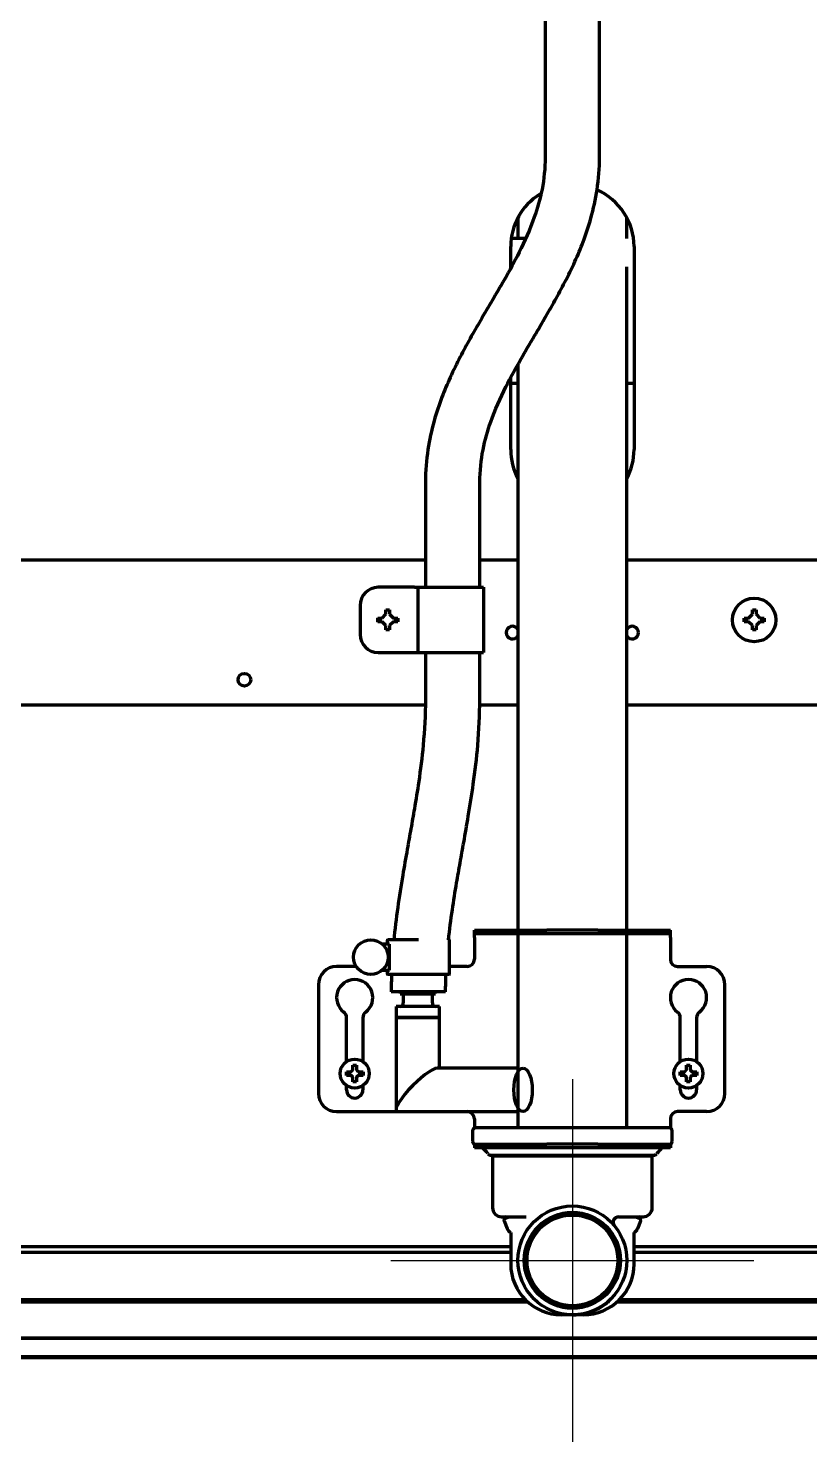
# Model space of a CAD drawing. Header units: inches. Extents: x -3055 to 7244, y 299 to 5591.
# Drawn here: x 3093.1 to 3308.5, y 4311.1 to 4700.7 of the extents above; entities that cross this region are included whole.
import ezdxf

# ---------------------------------------------------------------- set-up
doc = ezdxf.new("R2010")
doc.units = ezdxf.units.IN

# ---------------------------------------------------------------- blocks, each defined once
blk = doc.blocks.new('A$C0B5A562A')
at = {"color": 6}
for p, q in [((0, 50), (0, -50)), ((-50, 0), (50, 0))]:
    blk.add_line(p, q, dxfattribs=at)

msp = doc.modelspace()

# ---------------------------------------------------------------- linework, layer by layer
at = {"linetype": 'Continuous', "lineweight": 70}
for p, q in [((3228.12, 4648.56), (3228.12, 4642.79)), ((3258.12, 4642.79), (3258.12, 4648.56)), ((3230.08, 4642.79), (3226.27, 4642.79)), ((3226.12, 4634.69), (3226.12, 4640.56)), ((3260.12, 4640.56), (3260.12, 4584.56)), ((3258.12, 4589.27), (3258.12, 4634.93)), ((3228.12, 4608.01), (3228.12, 4589.27)), ((3226.12, 4584.56), (3226.12, 4604.3)), ((3228.12, 4602.79), (3226.12, 4602.79)), ((3260.12, 4602.79), (3258.12, 4602.79)), ((3228.12, 4589.27), (3228.12, 4525.19)), ((3258.12, 4525.19), (3258.12, 4589.27)), ((3202.62, 4575.67), (3202.62, 4546.61)), ((3217.62, 4546.61), (3217.62, 4575.67)), ((3202.62, 4554.11), (2848.12, 4554.11)), ((3228.12, 4554.11), (3217.63, 4554.11)), ((3597.11, 4554.11), (3258.12, 4554.11)), ((3199.62, 4546.61), (3189.62, 4546.61)), ((3199.62, 4546.61), (3200.62, 4546.61)), ((3200.62, 4546.61), (3202.62, 4546.61)), ((3200.62, 4528.61), (3200.62, 4546.61)), ((3202.62, 4546.61), (3216.62, 4546.61)), ((3216.62, 4546.61), (3218.62, 4546.61)), ((3218.62, 4546.61), (3218.62, 4528.61)), ((3184.62, 4541.61), (3184.62, 4533.61)), ((3191.74, 4539.17), (3191.74, 4540.36)), ((3191.74, 4540.36), (3192.74, 4540.36)), ((3192.74, 4540.36), (3192.74, 4539.17)), ((3292.74, 4539.17), (3292.74, 4540.36)), ((3292.74, 4540.36), (3293.74, 4540.36)), ((3293.74, 4540.36), (3293.74, 4539.17)), ((3296.25, 4542.81), (3296.23, 4542.81)), ((3296.25, 4542.8), (3296.25, 4542.81)), ((3189.49, 4537.11), (3189.49, 4538.11)), ((3189.49, 4538.11), (3190.68, 4538.11)), ((3190.68, 4537.11), (3189.49, 4537.11)), ((3190.68, 4538.11), (3191.74, 4539.17)), ((3191.74, 4536.05), (3190.68, 4537.11)), ((3191.74, 4534.86), (3191.74, 4536.05)), ((3192.74, 4539.17), (3193.8, 4538.11)), ((3193.8, 4537.11), (3192.74, 4536.05)), ((3192.74, 4536.05), (3192.74, 4534.86)), ((3193.8, 4538.11), (3194.99, 4538.11)), ((3194.99, 4537.11), (3193.8, 4537.11)), ((3194.99, 4538.11), (3194.99, 4537.11)), ((3290.49, 4537.11), (3290.49, 4538.11)), ((3290.49, 4538.11), (3291.68, 4538.11)), ((3291.68, 4537.11), (3290.49, 4537.11)), ((3291.68, 4538.11), (3292.74, 4539.17)), ((3292.74, 4536.05), (3291.68, 4537.11)), ((3292.74, 4534.86), (3292.74, 4536.05)), ((3293.74, 4539.17), (3294.8, 4538.11)), ((3294.8, 4537.11), (3293.74, 4536.05)), ((3293.74, 4536.05), (3293.74, 4534.86)), ((3294.8, 4538.11), (3295.99, 4538.11)), ((3295.99, 4537.11), (3294.8, 4537.11)), ((3295.99, 4538.11), (3295.99, 4537.11)), ((3192.74, 4534.86), (3191.74, 4534.86)), ((3293.74, 4534.86), (3292.74, 4534.86)), ((3189.62, 4528.61), (3199.62, 4528.61)), ((3199.62, 4528.61), (3200.62, 4528.61)), ((3200.62, 4528.61), (3202.62, 4528.61)), ((3202.62, 4528.61), (3202.62, 4515.67)), ((3202.62, 4528.61), (3216.62, 4528.61)), ((3216.62, 4528.61), (3218.62, 4528.61)), ((3217.62, 4515.67), (3217.62, 4528.61)), ((3228.12, 4525.19), (3228.12, 4457.44)), ((3258.12, 4457.44), (3258.12, 4525.19)), ((3202.54, 4514.11), (2964.99, 4514.11)), ((3228.12, 4514.11), (3217.55, 4514.11)), ((3597.11, 4514.11), (3258.12, 4514.11)), ((3228.12, 4457.44), (3228.12, 4452.06)), ((3258.12, 4452.06), (3258.12, 4457.44)), ((3216.12, 4452.06), (3236.12, 4452.06)), ((3216.12, 4451.06), (3216.12, 4452.06)), ((3216.12, 4450.06), (3216.12, 4451.06)), ((3236.12, 4451.06), (3216.12, 4451.06)), ((3216.12, 4450.06), (3216.12, 4444.06)), ((3228.12, 4451.06), (3228.12, 4437.88)), ((3250.12, 4452.06), (3236.12, 4452.06)), ((3250.12, 4451.06), (3236.12, 4451.06)), ((3250.12, 4452.06), (3270.12, 4452.06)), ((3270.12, 4451.06), (3250.12, 4451.06)), ((3258.12, 4437.88), (3258.12, 4451.06)), ((3270.12, 4451.06), (3270.12, 4452.06)), ((3270.12, 4450.06), (3270.12, 4451.06)), ((3270.12, 4450.06), (3270.12, 4444.06)), ((3192.67, 4448.26), (3190.67, 4448.26)), ((3192.07, 4449.26), (3192.07, 4448.26)), ((3200.67, 4449.41), (3192.22, 4449.41)), ((3192.67, 4441.06), (3192.67, 4448.26)), ((3209.27, 4440.06), (3209.27, 4449.26)), ((3183.6, 4442.06), (3178.12, 4442.06)), ((3190.67, 4441.06), (3192.67, 4441.06)), ((3192.07, 4441.06), (3192.07, 4440.06)), ((3209.12, 4439.91), (3192.22, 4439.91)), ((3214.12, 4442.06), (3209.27, 4442.06)), ((3272.12, 4442.06), (3280.12, 4442.06)), ((3173.12, 4437.06), (3173.12, 4407.06)), ((3208.17, 4435.06), (3193.17, 4435.06)), ((3195.75, 4435.06), (3195.62, 4434.56)), ((3195.62, 4434.56), (3203.67, 4434.56)), ((3203.67, 4434.56), (3205.42, 4434.56)), ((3205.42, 4434.56), (3205.29, 4435.06)), ((3228.12, 4437.88), (3228.12, 4407.84)), ((3258.12, 4397.56), (3258.12, 4437.88)), ((3285.12, 4407.06), (3285.12, 4437.06)), ((3206.52, 4431.06), (3194.52, 4431.06)), ((3194.52, 4431.06), (3194.52, 4428.06)), ((3196.52, 4434.36), (3196.52, 4432.06)), ((3204.52, 4432.06), (3204.52, 4434.36)), ((3206.52, 4428.06), (3206.52, 4431.06)), ((3180.87, 4415.87), (3180.87, 4427.92)), ((3185.37, 4427.92), (3185.37, 4415.87)), ((3195.93, 4428.06), (3194.52, 4428.06)), ((3194.52, 4428.06), (3197.99, 4428.06)), ((3194.52, 4428.06), (3194.52, 4402.63)), ((3206.52, 4428.06), (3195.93, 4428.06)), ((3197.99, 4428.06), (3206.52, 4428.06)), ((3206.52, 4414.06), (3206.52, 4428.06)), ((3272.87, 4415.89), (3272.87, 4427.92)), ((3277.37, 4427.92), (3277.37, 4415.85)), ((3180.82, 4412.56), (3180.82, 4413.06)), ((3180.82, 4412.06), (3180.82, 4412.56)), ((3185.42, 4413.06), (3185.42, 4412.56)), ((3185.42, 4412.56), (3185.42, 4412.06)), ((3228.12, 4414.06), (3205.96, 4414.06)), ((3272.79, 4412.56), (3272.79, 4413.06)), ((3272.79, 4412.06), (3272.79, 4412.56)), ((3277.39, 4413.06), (3277.39, 4412.56)), ((3277.39, 4412.56), (3277.39, 4412.06)), ((3180.87, 4408.06), (3180.87, 4409.26)), ((3185.37, 4409.26), (3185.37, 4408.06)), ((3228.12, 4407.84), (3228.12, 4397.56)), ((3272.87, 4408.06), (3272.87, 4409.24)), ((3277.37, 4409.27), (3277.37, 4408.06)), ((3178.12, 4402.06), (3214.12, 4402.06)), ((3195.08, 4402.06), (3228.12, 4402.06)), ((3216.12, 4400.06), (3216.12, 4397.52)), ((3270.12, 4400.06), (3270.12, 4397.52)), ((3280.12, 4402.06), (3272.12, 4402.06)), ((3215.62, 4396.81), (3215.62, 4393.81)), ((3243.12, 4397.56), (3216.37, 4397.56)), ((3269.87, 4397.56), (3243.12, 4397.56)), ((3270.62, 4393.81), (3270.62, 4396.81)), ((3216.12, 4393.06), (3216.12, 4393.11)), ((3216.12, 4393.06), (3236.12, 4393.06)), ((3216.12, 4393.06), (3216.12, 4392.06)), ((3236.12, 4392.06), (3216.12, 4392.06)), ((3250.12, 4393.06), (3236.12, 4393.06)), ((3250.12, 4392.06), (3236.12, 4392.06)), ((3250.12, 4393.06), (3270.12, 4393.06)), ((3270.12, 4392.06), (3250.12, 4392.06)), ((3270.12, 4393.06), (3270.12, 4393.11)), ((3270.12, 4393.06), (3270.12, 4392.06)), ((3220.65, 4390.06), (3243.12, 4390.06)), ((3220.81, 4390.06), (3220.87, 4389.81)), ((3265.37, 4389.81), (3220.87, 4389.81)), ((3221.12, 4389.81), (3221.12, 4375.56)), ((3243.12, 4390.06), (3265.59, 4390.06)), ((3265.12, 4375.56), (3265.12, 4389.81)), ((3265.37, 4389.81), (3265.43, 4390.06)), ((3223.62, 4373.06), (3230.39, 4373.06)), ((3225.35, 4372.87), (3224.58, 4372.58)), ((3255.85, 4373.06), (3262.62, 4373.06)), ((3261.65, 4372.58), (3260.89, 4372.87)), ((3224.3, 4371.93), (3225.12, 4369.83)), ((3226.12, 4368.76), (3226.12, 4360.06)), ((3260.12, 4360.06), (3260.12, 4368.76)), ((3261.12, 4369.83), (3261.94, 4371.93)), ((3226.12, 4364.76), (3087.33, 4364.76)), ((3638.29, 4364.76), (3260.12, 4364.76)), ((3226.13, 4363.26), (3087.18, 4363.26)), ((3638.32, 4363.26), (3260.11, 4363.26)), ((3083.02, 4350.26), (3230.13, 4350.26)), ((3230.87, 4349.56), (3083.02, 4349.56)), ((3552.61, 4349.56), (3255.37, 4349.56)), ((3256.11, 4350.26), (3638.44, 4350.26)), ((3243.12, 4346.06), (3240.12, 4346.06)), ((3246.12, 4346.06), (3243.12, 4346.06)), ((3552.61, 4339.57), (3083.02, 4339.57)), ((3552.61, 4339.54), (3083.02, 4339.54)), ((3083.03, 4334.53), (3558.21, 4334.53)), ((3083.03, 4334.27), (3558.21, 4334.27))]:
    msp.add_line(p, q, dxfattribs=at)
for centre, radius in [((3293.24, 4537.61), 6), ((3152.72, 4521.11), 1.75), ((3187.57, 4444.66), 4.75), ((3183.12, 4412.56), 4), ((3275.09, 4412.56), 4), ((3243.12, 4361.06), 15), ((3243.12, 4361.06), 13.25), ((3243.12, 4361.06), 12.5)]:
    msp.add_circle(centre, radius, dxfattribs=at)
for centre, radius, start, end in [((3243.12, 4640.56), 17, 121.9838, 180), ((3243.12, 4640.56), 17, 0, 66.4537), ((3243.12, 4584.56), 17, 180, 208.0744), ((3243.12, 4584.56), 17, 331.9256, 0), ((3189.62, 4541.61), 5, 90, 180), ((3192.62, 4537.61), 3.1, 170.7694, 180), ((3192.62, 4537.61), 3.1, 180, 189.3375), ((3226.62, 4534.11), 1.75, 31.005, 328.995), ((3259.62, 4534.11), 1.75, 0, 149.0006), ((3189.62, 4533.61), 5, 180, 270), ((3259.62, 4534.11), 1.75, 210.9994, 0), ((3192.22, 4449.26), 0.15, 90, 180), ((3209.12, 4449.26), 0.15, 0, 90), ((3214.12, 4444.06), 2, 270, 0), ((3272.12, 4444.06), 2, 180, 270), ((3178.12, 4437.06), 5, 90, 180), ((3183.12, 4433.48), 5, 307.3832, 232.6168), ((3192.22, 4440.06), 0.15, 180, 270), ((3209.12, 4440.06), 0.15, 270, 0), ((3275.12, 4433.48), 5, 307.3832, 232.6168), ((3280.12, 4437.06), 5, 0, 90), ((3196.32, 4434.36), 0.2, 0, 90), ((3204.72, 4434.36), 0.2, 90, 180), ((3195.52, 4432.06), 1, 270, 0), ((3205.52, 4432.06), 1, 180, 270), ((3178.87, 4427.92), 2, 0, 52.6168), ((3187.37, 4427.92), 2, 127.3832, 180), ((3270.87, 4427.92), 2, 0, 52.6168), ((3279.37, 4427.92), 2, 127.3832, 180), ((3183.12, 4408.06), 2.25, 180, 0), ((3275.12, 4408.06), 2.25, 180, 0), ((3178.12, 4407.06), 5, 180, 270), ((3280.12, 4407.06), 5, 270, 0), ((3214.12, 4400.06), 2, 0, 90), ((3272.12, 4400.06), 2, 90, 180), ((3216.37, 4396.81), 0.75, 90, 180), ((3269.87, 4396.81), 0.75, 0, 90), ((3216.37, 4393.81), 0.75, 180, 270), ((3213.38, 4385.76), 8, 36.1436, 52.0487), ((3272.86, 4385.76), 8, 127.9513, 143.8564), ((3269.87, 4393.81), 0.75, 270, 0), ((3220.65, 4391.06), 1, 216.1436, 270), ((3265.59, 4391.06), 1, 270, 323.8564), ((3223.62, 4375.56), 2.5, 180, 270), ((3224.77, 4372.11), 0.5, 111.3874, 201.3874), ((3224.62, 4371.56), 1.5, 60.9412, 90), ((3255.85, 4371.56), 1.5, 90, 219.5212), ((3261.62, 4371.56), 1.5, 90, 119.0588), ((3261.47, 4372.11), 0.5, 338.6126, 68.6126), ((3262.62, 4375.56), 2.5, 270, 0), ((3226.98, 4370.56), 2, 201.3874, 244.385), ((3259.25, 4370.56), 2, 295.615, 338.6126), ((3240.12, 4360.06), 14, 180, 270), ((3246.12, 4360.06), 14, 270, 0)]:
    msp.add_arc(centre, radius, start, end, dxfattribs=at)
for start_param, end_param in [(3.359759, 4.930555), (4.930555, 6.501351)]:
    msp.add_ellipse((3200.52, 4408.06), major_axis=(-5.86, -5.86), ratio=0.221695, start_param=start_param, end_param=end_param, dxfattribs=at)
msp.add_ellipse((3229.52, 4408.06), major_axis=(0, 6), ratio=0.422618, dxfattribs=at)
for points, knots in [([(3235.62, 4793.57), (3235.62, 4792.88), (3235.62, 4787.05), (3235.62, 4775.28), (3235.62, 4755.21), (3235.62, 4729.94), (3235.62, 4698.92), (3235.62, 4676.88), (3235.62, 4665.17)], [0, 0, 0, 0, 0.015927, 0.136231, 0.275074, 0.484926, 0.726568, 1, 1, 1, 1]), ([(3250.62, 4665.17), (3250.62, 4675.01), (3250.62, 4693.53), (3250.62, 4719.56), (3250.62, 4742.1), (3250.62, 4761.16), (3250.62, 4777.93), (3250.62, 4788.34), (3250.62, 4793.57)], [0, 0, 0, 0, 0.229879, 0.432612, 0.608198, 0.756639, 0.877932, 1, 1, 1, 1]), ([(3235.62, 4665.17), (3235.59, 4662.15), (3235.06, 4656.53), (3232.49, 4647.69), (3228.82, 4639.47), (3224.72, 4631.99), (3221.08, 4625.78), (3217.87, 4620.38), (3214.9, 4615.21), (3212.08, 4610.01), (3209.45, 4604.63), (3206.98, 4598.75), (3204.78, 4592.17), (3203.08, 4584.35), (3202.64, 4578.69), (3202.62, 4575.67)], [0, 0, 0, 0, 0.090672, 0.172799, 0.282018, 0.37132, 0.441634, 0.509417, 0.569443, 0.629239, 0.695141, 0.755882, 0.826946, 0.908835, 1, 1, 1, 1]), ([(3217.62, 4575.67), (3217.65, 4578.69), (3218.18, 4584.32), (3220.74, 4593.16), (3224.42, 4601.37), (3228.52, 4608.86), (3232.16, 4615.07), (3235.36, 4620.47), (3238.34, 4625.63), (3241.16, 4630.84), (3243.79, 4636.21), (3246.26, 4642.09), (3248.45, 4648.67), (3250.16, 4656.5), (3250.59, 4662.15), (3250.62, 4665.17)], [0, 0, 0, 0, 0.090672, 0.172799, 0.282018, 0.37132, 0.441634, 0.509417, 0.569443, 0.629239, 0.695141, 0.755882, 0.826946, 0.908835, 1, 1, 1, 1]), ([(3202.62, 4515.67), (3202.57, 4511.44), (3202.21, 4503.85), (3200.92, 4493.84), (3199.69, 4486.2), (3198.61, 4480.01), (3197.51, 4473.91), (3196.25, 4466.7), (3194.93, 4458.34), (3194.19, 4452.31), (3193.9, 4449.27)], [0, 0, 0, 0, 0.186131, 0.336373, 0.449887, 0.534144, 0.619892, 0.729655, 0.864183, 1, 1, 1, 1]), ([(3208.98, 4449.42), (3209.27, 4452.19), (3209.97, 4457.47), (3211.1, 4464.53), (3212.18, 4470.72), (3213.28, 4476.83), (3214.55, 4484.03), (3215.95, 4492.93), (3217.24, 4503.65), (3217.58, 4511.45), (3217.62, 4515.67)], [0, 0, 0, 0, 0.124342, 0.238142, 0.322611, 0.408575, 0.518614, 0.653482, 0.814117, 1, 1, 1, 1]), ([(3180.82, 4413.06), (3181.02, 4413.06), (3181.23, 4413.06), (3181.56, 4413.06), (3181.67, 4413.06), (3181.89, 4413.06), (3182, 4413.06), (3182.12, 4413.06)], [0, 0, 0, 0, 0.5, 0.5, 0.75, 0.75, 1, 1, 1, 1]), ([(3182.62, 4410.26), (3182.62, 4410.47), (3182.62, 4410.68), (3182.62, 4411), (3182.62, 4411.11), (3182.62, 4411.33), (3182.62, 4411.45), (3182.62, 4411.56)], [0, 0, 0, 0, 0.5, 0.5, 0.75, 0.75, 1, 1, 1, 1]), ([(3183.62, 4414.86), (3183.62, 4414.66), (3183.62, 4414.45), (3183.62, 4414.13), (3183.62, 4414.02), (3183.62, 4413.79), (3183.62, 4413.68), (3183.62, 4413.56)], [0, 0, 0, 0, 0.5, 0.5, 0.75, 0.75, 1, 1, 1, 1]), ([(3185.42, 4412.06), (3185.22, 4412.06), (3185.01, 4412.06), (3184.68, 4412.06), (3184.57, 4412.06), (3184.35, 4412.06), (3184.23, 4412.06), (3184.12, 4412.06)], [0, 0, 0, 0, 0.5, 0.5, 0.75, 0.75, 1, 1, 1, 1]), ([(3272.79, 4413.06), (3273, 4413.06), (3273.21, 4413.06), (3273.53, 4413.06), (3273.64, 4413.06), (3273.86, 4413.06), (3273.98, 4413.06), (3274.09, 4413.06)], [0, 0, 0, 0, 0.5, 0.5, 0.75, 0.75, 1, 1, 1, 1]), ([(3274.59, 4410.26), (3274.59, 4410.47), (3274.59, 4410.68), (3274.59, 4411), (3274.59, 4411.11), (3274.59, 4411.33), (3274.59, 4411.45), (3274.59, 4411.56)], [0, 0, 0, 0, 0.5, 0.5, 0.75, 0.75, 1, 1, 1, 1]), ([(3275.59, 4414.86), (3275.59, 4414.66), (3275.59, 4414.45), (3275.59, 4414.13), (3275.59, 4414.02), (3275.59, 4413.79), (3275.59, 4413.68), (3275.59, 4413.56)], [0, 0, 0, 0, 0.5, 0.5, 0.75, 0.75, 1, 1, 1, 1]), ([(3277.39, 4412.06), (3277.19, 4412.06), (3276.98, 4412.06), (3276.66, 4412.06), (3276.55, 4412.06), (3276.32, 4412.06), (3276.21, 4412.06), (3276.09, 4412.06)], [0, 0, 0, 0, 0.5, 0.5, 0.75, 0.75, 1, 1, 1, 1]), ([(3243.12, 4346.06), (3243.14, 4346.06), (3243.18, 4346.06), (3243.24, 4346.06), (3243.3, 4346.06), (3243.36, 4346.06), (3243.42, 4346.07), (3243.48, 4346.07), (3243.53, 4346.07), (3243.59, 4346.07), (3243.66, 4346.07), (3243.73, 4346.07), (3243.81, 4346.08), (3243.89, 4346.08), (3243.98, 4346.08), (3244.07, 4346.09), (3244.17, 4346.09), (3244.27, 4346.1), (3244.38, 4346.11), (3244.5, 4346.12), (3244.69, 4346.14), (3244.95, 4346.16), (3245.28, 4346.2), (3245.63, 4346.25), (3245.99, 4346.31), (3246.37, 4346.39), (3246.75, 4346.47), (3247.15, 4346.57), (3247.55, 4346.68), (3247.96, 4346.81), (3248.62, 4347.03), (3249.53, 4347.4), (3250.69, 4347.98), (3251.83, 4348.69), (3252.64, 4349.3), (3253.07, 4349.67), (3253.14, 4349.73)], [0, 0, 0, 0, 0.006848, 0.013566, 0.020148, 0.026594, 0.032904, 0.039079, 0.044886, 0.051233, 0.05812, 0.065546, 0.073511, 0.082013, 0.091053, 0.100629, 0.11074, 0.121387, 0.132569, 0.144285, 0.156535, 0.188501, 0.221345, 0.255072, 0.289687, 0.325195, 0.3616, 0.398905, 0.437112, 0.476224, 0.516243, 0.625048, 0.738021, 0.855179, 0.976535, 1, 1, 1, 1])]:
    msp.add_open_spline(points, degree=3, knots=knots, dxfattribs=at)
for points in [[(3193.29, 4440.07), (3193.23, 4438.41), (3193.19, 4436.74), (3193.17, 4435.06)], [(3208.17, 4435.06), (3208.19, 4436.74), (3208.23, 4438.41), (3208.3, 4440.08)], [(3182.12, 4412.06), (3182.06, 4412.06), (3181.96, 4412.06), (3181.79, 4412.06), (3181.64, 4412.06), (3181.48, 4412.06), (3181.33, 4412.06), (3181.17, 4412.06), (3181.01, 4412.06), (3180.88, 4412.06), (3180.82, 4412.06)], [(3182.12, 4413.06), (3182.14, 4413.09), (3182.19, 4413.13), (3182.26, 4413.21), (3182.33, 4413.28), (3182.4, 4413.35), (3182.48, 4413.42), (3182.55, 4413.49), (3182.59, 4413.54), (3182.62, 4413.56)], [(3182.62, 4411.56), (3182.59, 4411.59), (3182.54, 4411.64), (3182.47, 4411.71), (3182.4, 4411.79), (3182.33, 4411.86), (3182.26, 4411.93), (3182.19, 4411.99), (3182.14, 4412.04), (3182.12, 4412.06)], [(3182.62, 4413.56), (3182.62, 4413.62), (3182.62, 4413.73), (3182.62, 4413.89), (3182.62, 4414.05), (3182.62, 4414.2), (3182.62, 4414.35), (3182.62, 4414.51), (3182.62, 4414.68), (3182.62, 4414.8), (3182.62, 4414.86)], [(3182.62, 4414.86), (3182.79, 4414.86), (3183.12, 4414.86), (3183.45, 4414.86), (3183.62, 4414.86)], [(3183.62, 4413.56), (3183.64, 4413.54), (3183.7, 4413.49), (3183.77, 4413.41), (3183.84, 4413.34), (3183.91, 4413.27), (3183.98, 4413.2), (3184.05, 4413.13), (3184.1, 4413.09), (3184.12, 4413.06)], [(3184.12, 4412.06), (3184.09, 4412.04), (3184.05, 4411.99), (3183.98, 4411.92), (3183.9, 4411.85), (3183.83, 4411.78), (3183.76, 4411.71), (3183.69, 4411.63), (3183.64, 4411.59), (3183.62, 4411.56)], [(3183.62, 4411.56), (3183.62, 4411.51), (3183.62, 4411.4), (3183.62, 4411.24), (3183.62, 4411.08), (3183.62, 4410.93), (3183.62, 4410.77), (3183.62, 4410.62), (3183.62, 4410.45), (3183.62, 4410.33), (3183.62, 4410.26)], [(3184.12, 4413.06), (3184.17, 4413.06), (3184.28, 4413.06), (3184.44, 4413.06), (3184.6, 4413.06), (3184.76, 4413.06), (3184.91, 4413.06), (3185.07, 4413.06), (3185.23, 4413.06), (3185.35, 4413.06), (3185.42, 4413.06)], [(3274.09, 4412.06), (3274.04, 4412.06), (3273.93, 4412.06), (3273.77, 4412.06), (3273.61, 4412.06), (3273.46, 4412.06), (3273.3, 4412.06), (3273.15, 4412.06), (3272.98, 4412.06), (3272.86, 4412.06), (3272.79, 4412.06)], [(3274.09, 4413.06), (3274.12, 4413.09), (3274.16, 4413.13), (3274.24, 4413.21), (3274.31, 4413.28), (3274.38, 4413.35), (3274.45, 4413.42), (3274.52, 4413.49), (3274.57, 4413.54), (3274.59, 4413.56)], [(3274.59, 4411.56), (3274.57, 4411.59), (3274.52, 4411.64), (3274.44, 4411.71), (3274.37, 4411.79), (3274.3, 4411.86), (3274.23, 4411.93), (3274.16, 4411.99), (3274.12, 4412.04), (3274.09, 4412.06)], [(3274.59, 4413.56), (3274.59, 4413.62), (3274.59, 4413.73), (3274.59, 4413.89), (3274.59, 4414.05), (3274.59, 4414.2), (3274.59, 4414.35), (3274.59, 4414.51), (3274.59, 4414.68), (3274.59, 4414.8), (3274.59, 4414.86)], [(3274.59, 4414.86), (3274.76, 4414.86), (3275.09, 4414.86), (3275.43, 4414.86), (3275.59, 4414.86)], [(3275.59, 4413.56), (3275.62, 4413.54), (3275.67, 4413.49), (3275.74, 4413.41), (3275.82, 4413.34), (3275.89, 4413.27), (3275.96, 4413.2), (3276.02, 4413.13), (3276.07, 4413.09), (3276.09, 4413.06)], [(3276.09, 4412.06), (3276.07, 4412.04), (3276.02, 4411.99), (3275.95, 4411.92), (3275.88, 4411.85), (3275.81, 4411.78), (3275.74, 4411.71), (3275.67, 4411.63), (3275.62, 4411.59), (3275.59, 4411.56)], [(3275.59, 4411.56), (3275.59, 4411.51), (3275.59, 4411.4), (3275.59, 4411.24), (3275.59, 4411.08), (3275.59, 4410.93), (3275.59, 4410.77), (3275.59, 4410.62), (3275.59, 4410.45), (3275.59, 4410.33), (3275.59, 4410.26)], [(3276.09, 4413.06), (3276.15, 4413.06), (3276.26, 4413.06), (3276.42, 4413.06), (3276.58, 4413.06), (3276.73, 4413.06), (3276.88, 4413.06), (3277.04, 4413.06), (3277.21, 4413.06), (3277.33, 4413.06), (3277.39, 4413.06)], [(3183.62, 4410.26), (3183.45, 4410.26), (3183.12, 4410.26), (3182.79, 4410.26), (3182.62, 4410.26)], [(3275.59, 4410.26), (3275.43, 4410.26), (3275.09, 4410.26), (3274.76, 4410.26), (3274.59, 4410.26)]]:
    msp.add_open_spline(points, degree=3, dxfattribs=at)

# ---------------------------------------------------------------- block references
msp.add_blockref('A$C0B5A562A', (3243.12, 4361.06))

doc.saveas('drawing.dxf')
